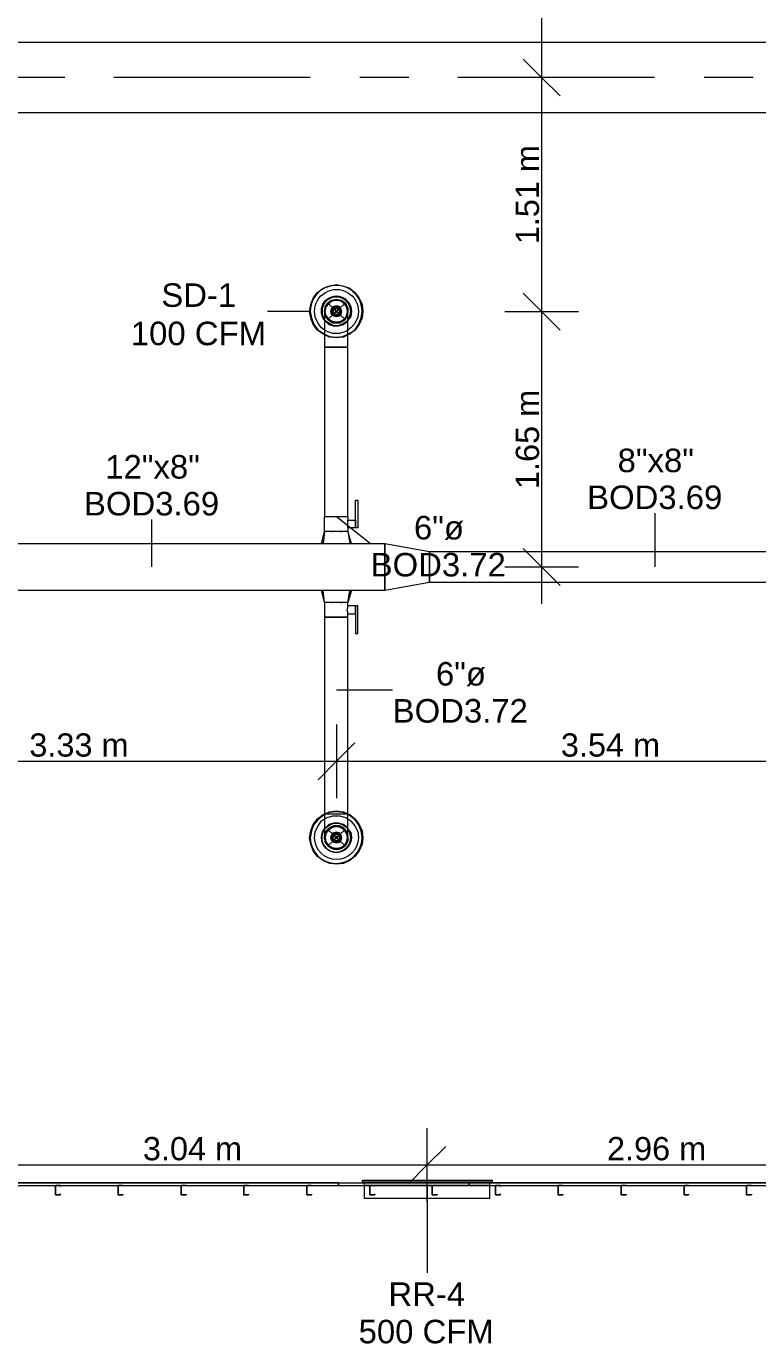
# Model space of a CAD drawing. Header units: metres. Extents: x -2 to 207, y -8 to 52.
# Drawn here: x 16.08 to 20.8, y 33.39 to 41.9 of the extents above; entities that cross this region are included whole.
import ezdxf

# ---------------------------------------------------------------- set-up
doc = ezdxf.new("R2010")
doc.units = ezdxf.units.M
doc.layers.add('HVAC - Ductos', color=5, linetype='Continuous', lineweight=0)
doc.layers.add('PDF_Text', color=7, linetype='Continuous', lineweight=0)
doc.layers.add('PDF_Geometry', color=7, linetype='Continuous', lineweight=0, true_color=0xaaaaaa)
doc.styles.add('PDF Helvetica', font='')
doc.styles.get('PDF Helvetica').set_extended_font_data('Helvetica')

msp = doc.modelspace()

# ---------------------------------------------------------------- linework, layer by layer
at = {"layer": 'HVAC - Ductos', "lineweight": 0}
for points in [[(19.4028, 45.6173), (19.4028, 41.567), (19.4028, 40.055), (19.4028, 38.1674)], [(19.522, 41.4479), (19.4028, 41.567), (19.2837, 41.6861)], [(19.6411, 41.567), (19.4028, 41.567), (19.1646, 41.567)], [(18.0009, 39.9038), (17.9917, 39.9084), (17.9551, 39.9359), (17.9275, 39.9726), (17.9138, 40.0138), (17.9046, 40.055), (17.9138, 40.1009), (17.9275, 40.1421), (17.9551, 40.1787), (17.9917, 40.2062), (18.0329, 40.22), (18.0787, 40.2291), (18.1246, 40.22), (18.1658, 40.2062), (18.1978, 40.1787), (18.2254, 40.1421), (18.2437, 40.1009), (18.2482, 40.055), (18.2437, 40.0138), (18.2254, 39.9726), (18.1978, 39.9359), (18.1658, 39.9084), (18.152, 39.9038)], [(19.522, 39.9359), (19.4028, 40.055), (19.2837, 40.1741)], [(18.1704, 38.5568), (18.175, 38.5568), (18.152, 38.6348), (18.1474, 38.6348), (18.1429, 38.6348), (18.1338, 38.6348), (18.1154, 38.6348), (18.0971, 38.6348), (18.0787, 38.6348), (18.0604, 38.6348), (18.0421, 38.6348), (18.0237, 38.6348), (18.01, 38.6348), (18.0054, 38.6348), (18.0009, 38.6348), (18.0009, 38.7309), (18.0054, 38.7309), (18.01, 38.7309), (18.0237, 38.7309), (18.0421, 38.7309), (18.0604, 38.7309), (18.0787, 38.7309), (18.0971, 38.7309), (18.1154, 38.7309), (18.1338, 38.7309), (18.1429, 38.7309), (18.152, 38.7309), (18.152, 39.826), (18.152, 39.8809), (18.152, 39.9313), (18.152, 39.9771), (18.152, 40.0138), (18.152, 40.0413), (18.152, 40.055), (18.152, 40.0505), (18.152, 40.055), (18.152, 40.0779), (18.1429, 40.0963), (18.1338, 40.11), (18.12, 40.1192), (18.1154, 40.1237), (18.0971, 40.1283), (18.0787, 40.1329), (18.0604, 40.1283), (18.0421, 40.1237), (18.0237, 40.11), (18.0146, 40.0963), (18.0237, 40.11), (18.0421, 40.1237), (18.0604, 40.1283), (18.0787, 40.1329), (18.0971, 40.1283), (18.1154, 40.1237), (18.12, 40.1192), (18.1338, 40.11), (18.1429, 40.0963), (18.152, 40.0779), (18.152, 40.055)], [(18.0054, 40.0825), (18.0054, 40.0871), (18.01, 40.0871)], [(18.01, 40.0275), (18.0054, 40.055), (18.01, 40.0825)], [(18.01, 40.0321), (18.0054, 40.055), (18.01, 40.0779)], [(18.0146, 40.0963), (18.01, 40.0963)], [(18.0467, 40.1237), (18.0237, 40.11), (18.0146, 40.0871), (18.0283, 40.1055), (18.0512, 40.1237), (18.0787, 40.1283), (18.1062, 40.1237), (18.1292, 40.1055), (18.1429, 40.0825), (18.1474, 40.055), (18.1429, 40.0275), (18.1292, 40.0047), (18.1062, 39.9909), (18.0787, 39.9863), (18.0512, 39.9909), (18.0283, 40.0047), (18.0146, 40.0275)], [(18.0467, 40.1237), (18.0467, 40.1283), (18.0512, 40.1283)], [(18.0512, 40.1237), (18.0787, 40.1283), (18.1016, 40.1237)], [(18.1016, 40.1283), (18.1062, 40.1283), (18.1108, 40.1237)], [(18.1108, 40.1237), (18.1292, 40.11), (18.1429, 40.0871)], [(18.1474, 40.0871), (18.1474, 40.0825)], [(18.1474, 40.0779), (18.152, 40.055), (18.1474, 40.0321), (18.1474, 40.0275), (18.1474, 40.023)], [(17.9046, 40.055), (17.6343, 40.055)], [(18.0009, 40.055), (18.0009, 40.0505), (18.0009, 40.0321), (18.0009, 40.0001), (18.0009, 39.9634), (18.0009, 39.913), (18.0009, 39.8626), (18.0009, 39.826), (18.0054, 39.826), (18.01, 39.826), (18.0237, 39.826), (18.0421, 39.826), (18.0604, 39.826), (18.0787, 39.826), (18.0971, 39.826), (18.1154, 39.826), (18.1338, 39.826), (18.1429, 39.826), (18.152, 39.826), (18.1429, 39.826), (18.1338, 39.826), (18.1154, 39.826), (18.0971, 39.826), (18.0787, 39.826), (18.0604, 39.826), (18.0421, 39.826), (18.0237, 39.826), (18.01, 39.826), (18.0054, 39.826), (18.0009, 39.826), (18.0009, 38.7309), (18.0054, 38.7309), (18.01, 38.7309), (18.0237, 38.7309), (18.0421, 38.7309), (18.0604, 38.7309), (18.0787, 38.7309), (18.0971, 38.7309), (18.1154, 38.7309), (18.1338, 38.7309), (18.1429, 38.7309), (18.152, 38.7309), (18.152, 38.708), (18.2024, 38.708), (18.2024, 38.7034), (18.2024, 38.6988), (18.2024, 38.6943), (18.2024, 38.6897), (18.2024, 38.6805), (18.2024, 38.676), (18.2024, 38.6714), (18.2024, 38.6622), (18.2024, 38.6576), (18.152, 38.6576), (18.152, 38.6348), (18.1658, 38.5568)], [(18.0009, 40.0505), (18.0054, 40.0367), (18.01, 40.0184), (18.0237, 40.0047), (18.0421, 39.9909), (18.0604, 39.9817), (18.0787, 39.9817), (18.0512, 39.9863), (18.0467, 39.9863)], [(18.01, 40.023), (18.0054, 40.0275), (18.0054, 40.0321)], [(18.0467, 39.9909), (18.0237, 40.0047), (18.0146, 40.023)], [(18.1108, 39.9863), (18.1062, 39.9863), (18.1016, 39.9863), (18.0787, 39.9817), (18.0971, 39.9817), (18.1154, 39.9909), (18.1338, 40.0047), (18.1429, 40.0184), (18.152, 40.0367), (18.152, 40.0505)], [(18.1429, 40.0275), (18.1292, 40.0047), (18.1108, 39.9909)], [(19.1646, 40.055), (19.4028, 40.055), (19.6411, 40.055)], [(18.152, 39.9359), (18.1383, 39.9268), (18.0971, 39.913), (18.0558, 39.913), (18.0192, 39.9268), (18.0009, 39.9359)], [(18.0009, 39.9084), (18.0329, 39.8947), (18.0787, 39.8901), (18.12, 39.8947), (18.152, 39.9084)], [(18.152, 39.9038), (18.1246, 39.8901), (18.0787, 39.8855), (18.0329, 39.8901), (18.0009, 39.9038)], [(16.8875, 38.4056), (16.8875, 38.7126)], [(18.0787, 38.7309), (18.2986, 38.5568)], [(20.1359, 38.4056), (20.1359, 38.7538)], [(17.9825, 38.5568), (18.0009, 38.6348), (17.9825, 38.5568)], [(18.0009, 38.6348), (17.9917, 38.5568)], [(18.152, 38.6576), (18.152, 38.6622), (18.152, 38.6714), (18.152, 38.676), (18.152, 38.6851), (18.152, 38.6943), (18.152, 38.7034), (18.152, 38.708)], [(18.152, 38.5568), (18.1612, 38.5568), (18.1658, 38.5568), (18.1704, 38.5568), (18.175, 38.5568), (18.152, 38.6348)], [(17.9871, 38.5568), (17.9825, 38.5568), (17.9871, 38.5568), (17.9917, 38.5568), (18.0054, 38.5568), (18.0237, 38.5568), (18.0283, 38.5568), (18.0329, 38.5568), (18.0421, 38.5568), (18.0558, 38.5568), (18.0604, 38.5568)], [(18.065, 38.5568), (18.0879, 38.5568), (18.0925, 38.5568), (18.0971, 38.5568), (18.1108, 38.5568), (18.12, 38.5568), (18.1246, 38.5568), (18.1338, 38.5568), (18.1474, 38.5568)], [(18.3903, 38.5568), (18.679, 38.5064)], [(18.3903, 38.2544), (18.3903, 38.5568)], [(18.679, 38.5064), (18.679, 38.3048)], [(19.522, 38.2865), (19.4028, 38.4056), (19.2837, 38.5247)], [(19.1646, 38.4056), (19.4028, 38.4056), (19.6411, 38.4056)], [(18.679, 38.3048), (18.3903, 38.2544)], [(18.0009, 38.1766), (18.0009, 38.0804), (18.0054, 38.0804), (18.01, 38.0804), (18.0237, 38.0804), (18.0421, 38.0804), (18.0604, 38.0804), (18.0787, 38.0804), (18.0971, 38.0804), (18.1154, 38.0804), (18.1338, 38.0804), (18.1429, 38.0804), (18.152, 38.0804), (18.152, 38.1032), (18.2024, 38.1032), (18.2024, 38.1078), (18.2024, 38.117), (18.2024, 38.1216), (18.2024, 38.1262), (18.2024, 38.1353), (18.2024, 38.1399), (18.2024, 38.149), (18.2024, 38.1536), (18.2024, 37.9749), (18.2162, 37.9749), (18.2162, 38.1536), (18.2024, 38.1536), (18.152, 38.1536), (18.152, 38.1766), (18.1474, 38.1766), (18.1429, 38.1766), (18.1338, 38.1766), (18.1154, 38.1766), (18.0971, 38.1766), (18.0787, 38.1766), (18.0604, 38.1766), (18.0421, 38.1766), (18.0237, 38.1766), (18.01, 38.1766), (18.0054, 38.1766), (18.0009, 38.1766), (17.9825, 38.2544), (18.0009, 38.1766), (17.9917, 38.2544)], [(18.0604, 38.2544), (18.0558, 38.2544), (18.0421, 38.2544), (18.0329, 38.2544), (18.0283, 38.2544), (18.0237, 38.2544), (18.0054, 38.2544), (17.9917, 38.2544), (17.9871, 38.2544), (17.9825, 38.2544), (17.9871, 38.2544)], [(18.1474, 38.2544), (18.1338, 38.2544), (18.1246, 38.2544), (18.12, 38.2544), (18.1108, 38.2544), (18.0971, 38.2544), (18.0925, 38.2544), (18.0879, 38.2544), (18.065, 38.2544)], [(18.1704, 38.2544), (18.175, 38.2544), (18.1704, 38.2544), (18.1658, 38.2544), (18.1612, 38.2544), (18.152, 38.2544)], [(18.175, 38.2544), (18.152, 38.1766), (18.175, 38.2544)], [(18.152, 38.1766), (18.1658, 38.2544)], [(18.152, 38.1032), (18.152, 38.1078), (18.152, 38.117), (18.1474, 38.1216), (18.1474, 38.1307), (18.152, 38.1399), (18.152, 38.149), (18.152, 38.1536)], [(18.0787, 37.613), (18.4407, 37.613)], [(18.0787, 37.3885), (18.0787, 37.1502), (18.0787, 36.912)], [(18.1978, 37.2693), (18.0787, 37.1502), (17.9596, 37.0311)], [(9.6072, 37.1502), (13.2038, 37.1502), (14.7524, 37.1502), (18.0787, 37.1502), (21.6112, 37.1502), (22.6421, 37.1502)], [(18.152, 36.6554), (18.152, 36.6646), (18.152, 36.6829), (18.152, 36.7104), (18.152, 36.7471), (18.152, 36.7929), (18.152, 36.8112), (18.1658, 36.8066), (18.1978, 36.7791), (18.2254, 36.7425), (18.2437, 36.7013), (18.2482, 36.6554), (18.2437, 36.6142), (18.2254, 36.573), (18.1978, 36.5363), (18.1658, 36.5088), (18.1246, 36.4905), (18.0787, 36.4859), (18.0329, 36.4905), (17.9917, 36.5088), (17.9551, 36.5363), (17.9275, 36.573), (17.9138, 36.6142), (17.9046, 36.6554), (17.9138, 36.7013), (17.9275, 36.7425), (17.9551, 36.7791), (17.9917, 36.8066), (18.0009, 36.8112), (18.0009, 36.7654), (18.0009, 36.7287), (18.0009, 36.6921), (18.0009, 36.6692), (18.0009, 36.66)], [(18.0009, 36.8112), (18.0329, 36.8249), (18.0787, 36.8295), (18.1246, 36.8249), (18.152, 36.8112)], [(18.152, 36.8066), (18.12, 36.8204), (18.0787, 36.8249), (18.0329, 36.8204), (18.0009, 36.8066)], [(18.0009, 36.8112), (18.0054, 36.8112), (18.01, 36.8112), (18.0237, 36.8112), (18.0421, 36.8112), (18.0604, 36.8112), (18.0787, 36.8112), (18.0971, 36.8112), (18.1154, 36.8112), (18.1338, 36.8112), (18.1429, 36.8112), (18.152, 36.8112)], [(18.0009, 36.7791), (18.0192, 36.7883), (18.0558, 36.7975), (18.0971, 36.7975), (18.1383, 36.7883), (18.152, 36.7791)], [(18.152, 36.6646), (18.152, 36.6783), (18.1429, 36.6967), (18.1338, 36.7104), (18.1154, 36.7241), (18.0971, 36.7333), (18.0787, 36.7333), (18.0604, 36.7333), (18.0421, 36.7241), (18.0237, 36.7104), (18.01, 36.6967), (18.0054, 36.6783), (18.0009, 36.6646)], [(18.0146, 36.6188), (18.0054, 36.6371), (18.0054, 36.6554), (18.0054, 36.6783), (18.0146, 36.6967), (18.0237, 36.7104), (18.0421, 36.7195), (18.0604, 36.7287), (18.0787, 36.7333), (18.0971, 36.7287), (18.1154, 36.7195), (18.1292, 36.7104), (18.1429, 36.6967), (18.1474, 36.6783), (18.152, 36.6554), (18.1474, 36.6371), (18.1429, 36.6188), (18.1292, 36.605), (18.1154, 36.5959), (18.0971, 36.5867), (18.0787, 36.5821), (18.0604, 36.5867), (18.0421, 36.5959), (18.0237, 36.605), (18.0146, 36.6188), (18.01, 36.6188)], [(18.0054, 36.6829), (18.0054, 36.6875), (18.01, 36.6875)], [(18.0146, 36.6875), (18.0283, 36.7059), (18.0512, 36.7241), (18.0787, 36.7287), (18.1062, 36.7241), (18.1292, 36.7059), (18.1429, 36.6829), (18.1474, 36.6554), (18.1429, 36.6325), (18.1292, 36.605), (18.1062, 36.5913), (18.0787, 36.5867), (18.0512, 36.5913), (18.0283, 36.605), (18.0146, 36.6279)], [(18.0146, 36.6921), (18.0237, 36.7104), (18.0467, 36.7241), (18.0467, 36.7287), (18.0512, 36.7287)], [(18.0512, 36.7241), (18.0787, 36.7333), (18.1016, 36.7241)], [(18.1016, 36.7287), (18.1062, 36.7287), (18.1108, 36.7241), (18.1292, 36.7104), (18.1429, 36.6875)], [(18.1474, 36.6875), (18.1474, 36.6829), (18.152, 36.6554), (18.1474, 36.6325)], [(18.0009, 36.66), (18.0009, 36.6554)], [(18.01, 36.6279), (18.0054, 36.6279), (18.0054, 36.6325)], [(18.0467, 36.5913), (18.0237, 36.605), (18.0146, 36.6233)], [(18.0512, 36.5867), (18.0467, 36.5867), (18.0467, 36.5913)], [(18.1016, 36.5913), (18.0787, 36.5821), (18.0512, 36.5913)], [(18.1108, 36.5913), (18.1062, 36.5867), (18.1016, 36.5867)], [(18.1429, 36.6279), (18.1292, 36.605), (18.1108, 36.5913)], [(18.1474, 36.6325), (18.1474, 36.6279)], [(18.6652, 34.305), (18.6652, 34.5433), (18.6652, 34.7815)], [(18.7843, 34.6624), (18.6652, 34.5433), (18.5461, 34.4241)], [(7.582, 34.5433), (12.4616, 34.5433), (15.6321, 34.5433), (18.6652, 34.5433), (21.625, 34.5433), (30.7334, 34.5433), (33.2075, 34.5433), (36.1764, 34.5433), (39.2049, 34.5433), (41.6104, 34.5433), (49.2113, 34.5433), (51.5801, 34.5433), (54.5399, 34.5433), (58.1961, 34.5433)], [(18.2437, 34.4333), (19.0867, 34.4333), (19.0867, 34.4425), (18.2437, 34.4425), (18.2437, 34.4333), (18.2574, 34.4333), (18.2574, 34.4104), (19.0684, 34.4104), (18.2574, 34.4104), (18.2574, 34.3279), (19.0684, 34.3279), (19.0684, 34.4104), (19.0684, 34.4333), (19.0821, 34.4333)], [(19.0592, 34.4425), (18.2666, 34.4425)], [(18.6652, 34.4104), (18.6652, 33.8469)]]:
    msp.add_lwpolyline(points, dxfattribs=at)
for points in [[(14.2942, 41.7961), (26.4311, 41.7961), (26.4311, 41.3379), (14.2942, 41.3379)], [(18.01, 40.0963), (18.0054, 40.0779), (18.0009, 40.055), (18.0009, 40.0505), (18.0009, 40.055), (18.0054, 40.0779)], [(18.1474, 40.0367), (18.1429, 40.0184), (18.1292, 40.0047), (18.1154, 39.9909), (18.0971, 39.9863), (18.0787, 39.9817), (18.0604, 39.9863), (18.0421, 39.9909), (18.0237, 40.0047), (18.0146, 40.0184), (18.0054, 40.0367), (18.0054, 40.055), (18.0054, 40.0733), (18.0146, 40.0917), (18.0237, 40.11), (18.0421, 40.1192), (18.0604, 40.1283), (18.0787, 40.1283), (18.0971, 40.1283), (18.1154, 40.1192), (18.1292, 40.11), (18.1429, 40.0917), (18.1474, 40.0733), (18.152, 40.055)], [(18.0467, 40.0733), (18.0421, 40.055), (18.0467, 40.0733), (18.0604, 40.0871), (18.0787, 40.0917), (18.0971, 40.0871), (18.1062, 40.0733), (18.1108, 40.055), (18.1062, 40.0733), (18.0971, 40.0871), (18.0787, 40.0917), (18.0604, 40.0871)], [(18.0558, 40.0688), (18.0512, 40.055), (18.0558, 40.0733), (18.0696, 40.0825), (18.0879, 40.0825), (18.0971, 40.0733), (18.1016, 40.055), (18.0971, 40.0688), (18.0879, 40.0779), (18.0696, 40.0779)], [(18.065, 40.0688), (18.0787, 40.0779), (18.0925, 40.0688), (18.0971, 40.055), (18.0925, 40.0413), (18.0787, 40.0367), (18.065, 40.0413), (18.0558, 40.055)], [(18.0054, 39.9955), (18.0329, 39.9771), (18.0604, 39.9634), (18.0925, 39.9634), (18.1246, 39.9771), (18.152, 39.9955), (18.1246, 39.9726), (18.0925, 39.9634), (18.0604, 39.9634), (18.0283, 39.9726), (18.0054, 39.9955), (18.0009, 40.0001), (18.0054, 39.9955), (18.0009, 40.0047)], [(18.152, 40.0047), (18.152, 39.9955), (18.1246, 39.9771), (18.0925, 39.9634), (18.0604, 39.9634), (18.0329, 39.9771), (18.0054, 39.9955), (18.0283, 39.9726), (18.0604, 39.9634), (18.0925, 39.9634), (18.1246, 39.9726), (18.152, 39.9955), (18.152, 40.0001), (18.152, 39.9955)], [(18.1062, 40.0413), (18.1108, 40.055), (18.1062, 40.0367), (18.0971, 40.0275), (18.0787, 40.023), (18.0604, 40.0275), (18.0467, 40.0367), (18.0421, 40.055), (18.0467, 40.0413), (18.0604, 40.0275), (18.0787, 40.023), (18.0971, 40.0275)], [(18.0971, 40.0413), (18.1016, 40.055), (18.0971, 40.0413), (18.0879, 40.0321), (18.0696, 40.0321), (18.0558, 40.0413), (18.0512, 40.055), (18.0558, 40.0413), (18.0696, 40.0321), (18.0879, 40.0321)], [(18.0741, 40.0505), (18.0787, 40.0505), (18.0833, 40.055), (18.0833, 40.0505), (18.0741, 40.0505), (18.0696, 40.055), (18.0741, 40.0596), (18.0833, 40.0596), (18.0833, 40.055), (18.0787, 40.0596), (18.0741, 40.0596), (18.0741, 40.055)], [(18.152, 40.0001), (18.1704, 40.023), (18.175, 40.055), (18.1704, 40.023)], [(18.2162, 38.6576), (18.2024, 38.6576), (18.2024, 38.8363), (18.2162, 38.8363)], [(18.0512, 38.6348), (18.0467, 38.6348)], [(18.1108, 38.6348), (18.1062, 38.6348), (18.1016, 38.6348), (18.1062, 38.6348)], [(18.3903, 38.2544), (15.0823, 38.2544), (15.0823, 38.5568), (18.3903, 38.5568)], [(18.679, 38.5064), (22.5688, 38.5064), (22.5688, 38.3048), (18.679, 38.3048)], [(18.0467, 38.1766), (18.0512, 38.1766)], [(18.1016, 38.1766), (18.1062, 38.1766), (18.1108, 38.1766), (18.1062, 38.1766)], [(18.0009, 36.8112), (18.0054, 36.8112), (18.01, 36.8112), (18.0237, 36.8112), (18.0421, 36.8112), (18.0604, 36.8112), (18.0787, 36.8112), (18.0971, 36.8112), (18.1154, 36.8112), (18.1338, 36.8112), (18.1429, 36.8112), (18.152, 36.8112), (18.152, 38.0804), (18.1429, 38.0804), (18.1338, 38.0804), (18.1154, 38.0804), (18.0971, 38.0804), (18.0787, 38.0804), (18.0604, 38.0804), (18.0421, 38.0804), (18.0237, 38.0804), (18.01, 38.0804), (18.0054, 38.0804), (18.0009, 38.0804)], [(18.0009, 36.7104), (18.0054, 36.7195), (18.0329, 36.7379), (18.0604, 36.7517), (18.0925, 36.7517), (18.1246, 36.7379), (18.152, 36.7195), (18.1246, 36.7425), (18.0925, 36.7517), (18.0604, 36.7517), (18.0283, 36.7425), (18.0054, 36.7195), (18.0009, 36.715), (18.0054, 36.7195)], [(18.152, 36.7195), (18.1246, 36.7379), (18.0925, 36.7517), (18.0604, 36.7517), (18.0329, 36.7379), (18.0054, 36.7195), (18.0283, 36.7425), (18.0604, 36.7517), (18.0925, 36.7517), (18.1246, 36.7425), (18.152, 36.7195), (18.152, 36.715), (18.152, 36.7195), (18.152, 36.7104)], [(18.0054, 36.6554), (18.01, 36.6325), (18.0054, 36.6554), (18.01, 36.6829)], [(18.0467, 36.6737), (18.0421, 36.6554), (18.0467, 36.6737), (18.0604, 36.6875), (18.0787, 36.6921), (18.0971, 36.6875), (18.1062, 36.6737), (18.1108, 36.6554), (18.1062, 36.6737), (18.0971, 36.6875), (18.0787, 36.6921), (18.0604, 36.6875)], [(18.0558, 36.6737), (18.0512, 36.6554), (18.0558, 36.6737), (18.0696, 36.6829), (18.0879, 36.6829), (18.0971, 36.6737), (18.1016, 36.6554), (18.0971, 36.6737), (18.0879, 36.6829), (18.0696, 36.6829)], [(18.065, 36.6737), (18.0787, 36.6783), (18.0925, 36.6737), (18.0971, 36.6554), (18.0925, 36.6417), (18.0787, 36.6371), (18.065, 36.6417), (18.0558, 36.6554)], [(18.175, 36.6554), (18.1704, 36.6921), (18.152, 36.715), (18.1704, 36.6921)], [(18.0009, 36.6554), (18.0009, 36.6646), (18.0009, 36.6554), (18.0054, 36.6371), (18.01, 36.6188), (18.0054, 36.6371)], [(18.1062, 36.6417), (18.1108, 36.6554), (18.1062, 36.6417), (18.0971, 36.6279), (18.0787, 36.6233), (18.0604, 36.6279), (18.0467, 36.6417), (18.0421, 36.6554), (18.0467, 36.6417), (18.0604, 36.6279), (18.0787, 36.6233), (18.0971, 36.6279)], [(18.0971, 36.6417), (18.1016, 36.6554), (18.0971, 36.6417), (18.0879, 36.6325), (18.0696, 36.6325), (18.0558, 36.6417), (18.0512, 36.6554), (18.0558, 36.6417), (18.0696, 36.6325), (18.0879, 36.6325)], [(18.0741, 36.6508), (18.0787, 36.6508), (18.0833, 36.6554), (18.0833, 36.6508), (18.0741, 36.6508), (18.0696, 36.6554), (18.0741, 36.6646), (18.0833, 36.6646), (18.0833, 36.6554), (18.0787, 36.66), (18.0741, 36.66), (18.0741, 36.6554)], [(18.3903, 34.4104), (18.2666, 34.4104)], [(18.6285, 34.4104), (18.4682, 34.4104)], [(18.8668, 34.4104), (18.7064, 34.4104)], [(19.0638, 34.4104), (18.9447, 34.4104)]]:
    msp.add_lwpolyline(points, close=True, dxfattribs=at)
for points in [[(18.152, 39.9084), (18.1612, 39.913), (18.1978, 39.9359), (18.2208, 39.9726), (18.2391, 40.0138), (18.2437, 40.055, 1.01361), (17.9092, 40.055), (17.9184, 40.0138), (17.9321, 39.9726), (17.9596, 39.9359), (17.9963, 39.913), (18.0009, 39.9084)], [(18.0009, 39.9359), (17.9825, 39.9496), (17.9596, 39.9771), (17.9413, 40.0184), (17.9367, 40.055, -1.008586), (18.2208, 40.055), (18.2162, 40.0184), (18.1978, 39.9771), (18.1704, 39.9496), (18.152, 39.9359)], [(18.0009, 36.8066), (17.9963, 36.8021), (17.9596, 36.7745), (17.9321, 36.7425), (17.9184, 36.7013), (17.9092, 36.6554, 0.986178), (18.2437, 36.6554), (18.2391, 36.7013), (18.2208, 36.7425), (18.1978, 36.7745), (18.1612, 36.8021), (18.152, 36.8066)], [(18.152, 36.7791), (18.1704, 36.7654), (18.1978, 36.7333), (18.2162, 36.6967), (18.2208, 36.6554, -0.980551), (17.9367, 36.6554), (17.9413, 36.6967), (17.9596, 36.7333), (17.9825, 36.7654), (18.0009, 36.7791)]]:
    msp.add_lwpolyline(points, format="xyb", dxfattribs=at)
for points in [[(18.152, 40.0047), (18.1658, 40.023), (18.1704, 40.055, 1.361455), (18.0009, 40.0047), (17.9917, 40.023), (17.9825, 40.055), (17.9871, 40.023), (18.0009, 40.0001, -1.421813), (18.175, 40.055, 1.018626), (17.9825, 40.055, -1.388207)], [(17.9825, 36.6554, 0.962205), (18.175, 36.6554, -1.355252), (18.0009, 36.715), (17.9871, 36.6921), (17.9825, 36.6554), (17.9917, 36.6921), (18.0009, 36.7104, 1.368665), (18.1704, 36.6554), (18.1658, 36.6921), (18.152, 36.7104, -1.368665)], [(18.0146, 36.6188, 0.819557), (18.152, 36.6646, -0.842935)]]:
    msp.add_lwpolyline(points, format="xyb", close=True, dxfattribs=at)
at = {"layer": 'PDF_Geometry', "lineweight": 0}
for points in [[(16.3239, 41.567), (16.0078, 41.567)], [(17.9092, 41.567), (16.6401, 41.567)], [(18.5461, 41.567), (18.23, 41.567)], [(20.1313, 41.567), (18.8622, 41.567)], [(20.7682, 41.567), (20.452, 41.567)], [(15.0961, 34.4287), (15.9345, 34.4287), (18.0925, 34.4287), (18.0925, 34.4104), (18.2941, 34.4104)], [(17.9184, 34.4104), (18.0925, 34.4104), (18.0925, 34.4287), (15.9345, 34.4287), (15.9345, 34.4104), (16.2644, 34.4104)], [(16.2965, 34.4104), (16.6722, 34.4104)], [(16.6996, 34.4104), (17.0754, 34.4104)], [(17.1074, 34.4104), (17.4831, 34.4104)], [(17.5106, 34.4104), (17.8863, 34.4104)], [(18.0925, 34.4287), (18.9355, 34.4287), (21.1943, 34.4287), (21.1943, 34.4104), (21.5425, 34.4104)], [(18.7018, 34.4104), (18.3216, 34.4104)], [(18.7293, 34.4104), (18.9355, 34.4104), (18.9355, 34.4287)], [(21.1668, 34.4104), (21.1943, 34.4104), (21.1943, 34.4287), (18.9355, 34.4287), (18.9355, 34.4104), (19.1051, 34.4104)], [(19.1371, 34.4104), (19.5129, 34.4104)], [(19.5403, 34.4104), (19.916, 34.4104)], [(19.948, 34.4104), (20.3238, 34.4104)], [(20.3513, 34.4104), (20.7315, 34.4104)], [(20.759, 34.4104), (21.1347, 34.4104)]]:
    msp.add_lwpolyline(points, dxfattribs=at)
at = {"layer": 'PDF_Geometry', "color": 8, "lineweight": 0, "true_color": 0x808080}
for points in [[(18.1383, 40.1009), (18.1016, 40.1283), (18.0558, 40.1283), (18.0146, 40.1009), (18.0009, 40.055), (18.0146, 40.0138), (18.0558, 39.9817), (18.1016, 39.9817), (18.1383, 40.0138), (18.152, 40.055)], [(18.1383, 36.7013), (18.1016, 36.7287), (18.0558, 36.7287), (18.0146, 36.7013), (18.0009, 36.6554), (18.0146, 36.6142), (18.0558, 36.5867), (18.1016, 36.5867), (18.1383, 36.6142), (18.152, 36.6554)]]:
    msp.add_lwpolyline(points, close=True, dxfattribs=at)
for points in [[(18.0237, 40.11), (18.1338, 40.0047)], [(18.1338, 40.11), (18.0237, 40.0047)], [(18.0237, 36.7104), (18.1338, 36.605)], [(18.1338, 36.7104), (18.0237, 36.605)]]:
    msp.add_lwpolyline(points, dxfattribs=at)
at = {"layer": 'PDF_Geometry', "lineweight": 0}
for points in [[(16.2965, 34.4104), (16.2644, 34.4104), (16.2644, 34.3508), (16.2965, 34.3508), (16.2965, 34.3554), (16.2919, 34.3554), (16.2919, 34.3508), (16.2644, 34.3508), (16.2644, 34.4104), (16.2919, 34.4104), (16.2919, 34.4058), (16.2965, 34.4058)], [(16.6996, 34.4104), (16.6722, 34.4104), (16.6676, 34.4104), (16.6676, 34.3508), (16.6722, 34.3508), (16.6996, 34.3508), (16.6996, 34.3554), (16.6996, 34.3508), (16.6722, 34.3508), (16.6722, 34.4104), (16.6996, 34.4104), (16.6996, 34.4058)], [(17.1074, 34.4104), (17.0754, 34.4104), (17.0754, 34.3508), (17.1074, 34.3508), (17.1074, 34.3554), (17.1074, 34.3508), (17.0754, 34.3508), (17.0754, 34.4104), (17.1074, 34.4104), (17.1074, 34.4058)], [(17.5106, 34.4104), (17.4831, 34.4104), (17.4785, 34.4104), (17.4785, 34.3508), (17.4831, 34.3508), (17.5106, 34.3508), (17.5106, 34.3554), (17.5106, 34.3508), (17.4831, 34.3508), (17.4831, 34.4104), (17.5106, 34.4104), (17.5106, 34.4058)], [(17.9184, 34.4104), (17.8863, 34.4104), (17.8863, 34.3508), (17.9184, 34.3508), (17.9184, 34.3554), (17.9184, 34.3508), (17.8863, 34.3508), (17.8863, 34.4104), (17.9184, 34.4104), (17.9184, 34.4058)], [(18.3262, 34.4058), (18.3216, 34.4058), (18.3216, 34.4104), (18.2941, 34.4104), (18.2941, 34.3508), (18.3216, 34.3508), (18.3216, 34.3554), (18.3262, 34.3554), (18.3262, 34.3508), (18.2941, 34.3508), (18.2941, 34.4104), (18.3262, 34.4104)], [(18.7018, 34.4104), (18.6973, 34.4104), (18.6973, 34.3508), (18.7018, 34.3508), (18.7293, 34.3508), (18.7293, 34.3554), (18.7293, 34.3508), (18.7018, 34.3508), (18.6973, 34.3508), (18.6973, 34.4104), (18.7018, 34.4104), (18.7293, 34.4104)], [(18.7293, 34.4058), (18.7293, 34.4104)], [(19.1371, 34.4104), (19.1051, 34.4104), (19.1051, 34.3508), (19.1371, 34.3508), (19.1371, 34.3554), (19.1325, 34.3554), (19.1325, 34.3508), (19.1051, 34.3508), (19.1051, 34.4104), (19.1325, 34.4104), (19.1325, 34.4058), (19.1371, 34.4058)], [(19.5403, 34.4104), (19.5129, 34.4104), (19.5083, 34.4104), (19.5083, 34.3508), (19.5129, 34.3508), (19.5403, 34.3508), (19.5403, 34.3554), (19.5403, 34.3508), (19.5129, 34.3508), (19.5129, 34.4104), (19.5403, 34.4104), (19.5403, 34.4058)], [(19.948, 34.4104), (19.916, 34.4104), (19.916, 34.3508), (19.948, 34.3508), (19.948, 34.3554), (19.948, 34.3508), (19.916, 34.3508), (19.916, 34.4104), (19.948, 34.4104), (19.948, 34.4058)], [(20.3513, 34.4104), (20.3238, 34.4104), (20.3238, 34.3508), (20.3513, 34.3508), (20.3513, 34.3554), (20.3513, 34.3508), (20.3238, 34.3508), (20.3238, 34.4104), (20.3513, 34.4104), (20.3513, 34.4058)], [(20.759, 34.4104), (20.7315, 34.4104), (20.7269, 34.4104), (20.7269, 34.3508), (20.7315, 34.3508), (20.759, 34.3508), (20.759, 34.3554), (20.759, 34.3508), (20.7315, 34.3508), (20.7269, 34.3508), (20.7269, 34.4104), (20.7315, 34.4104), (20.759, 34.4104), (20.759, 34.4058)]]:
    msp.add_lwpolyline(points, close=True, dxfattribs=at)
at = {"layer": 'PDF_Geometry', "color": 254, "lineweight": 0, "true_color": 0xd2d2d2}
for points in [[(16.2919, 34.4104), (16.2965, 34.4104)], [(16.6676, 34.4058), (16.6722, 34.4058)]]:
    msp.add_lwpolyline(points, dxfattribs=at)

# ---------------------------------------------------------------- texts
at = {"layer": 'PDF_Text', "lineweight": 0, "char_height": 0.15002, "attachment_point": 4, "rotation": 90, "style": 'PDF Helvetica'}
for s, insert in [('1.51 m', (19.3123, 40.4898)), ('1.65 m', (19.3123, 38.909))]:
    msp.add_mtext(s, dxfattribs=dict(at, insert=insert))
at = {"layer": 'PDF_Text', "lineweight": 0, "attachment_point": 4, "style": 'PDF Helvetica'}
for s, insert, char_height in [('SD-1', (16.9478, 40.1603), 0.1519), ('100 CFM', (16.7508, 39.9128), 0.1519), ('8"x8"', (19.8939, 39.0927), 0.1519), ('12"x8"', (16.5858, 39.0514), 0.1519), ('BOD3.69', (16.4484, 38.8132), 0.1519), ('BOD3.69', (19.6969, 38.8544), 0.1519), ('6"ø', (18.5789, 38.6574), 0.1519), ('BOD3.72', (18.2994, 38.4192), 0.1519), ('6"ø', (18.7209, 37.7136), 0.1519), ('BOD3.72', (18.4415, 37.4753), 0.1519), ('3.33 m', (16.0956, 37.2547), 0.15002), ('3.54 m', (19.5274, 37.2547), 0.15002), ('3.04 m', (16.8287, 34.6476), 0.15002), ('2.96 m', (19.8252, 34.6476), 0.15002), ('RR-4', (18.414, 33.709), 0.1519), ('500 CFM', (18.2215, 33.4662), 0.1519)]:
    msp.add_mtext(s, dxfattribs=dict(at, insert=insert, char_height=char_height))

doc.saveas('drawing.dxf')
